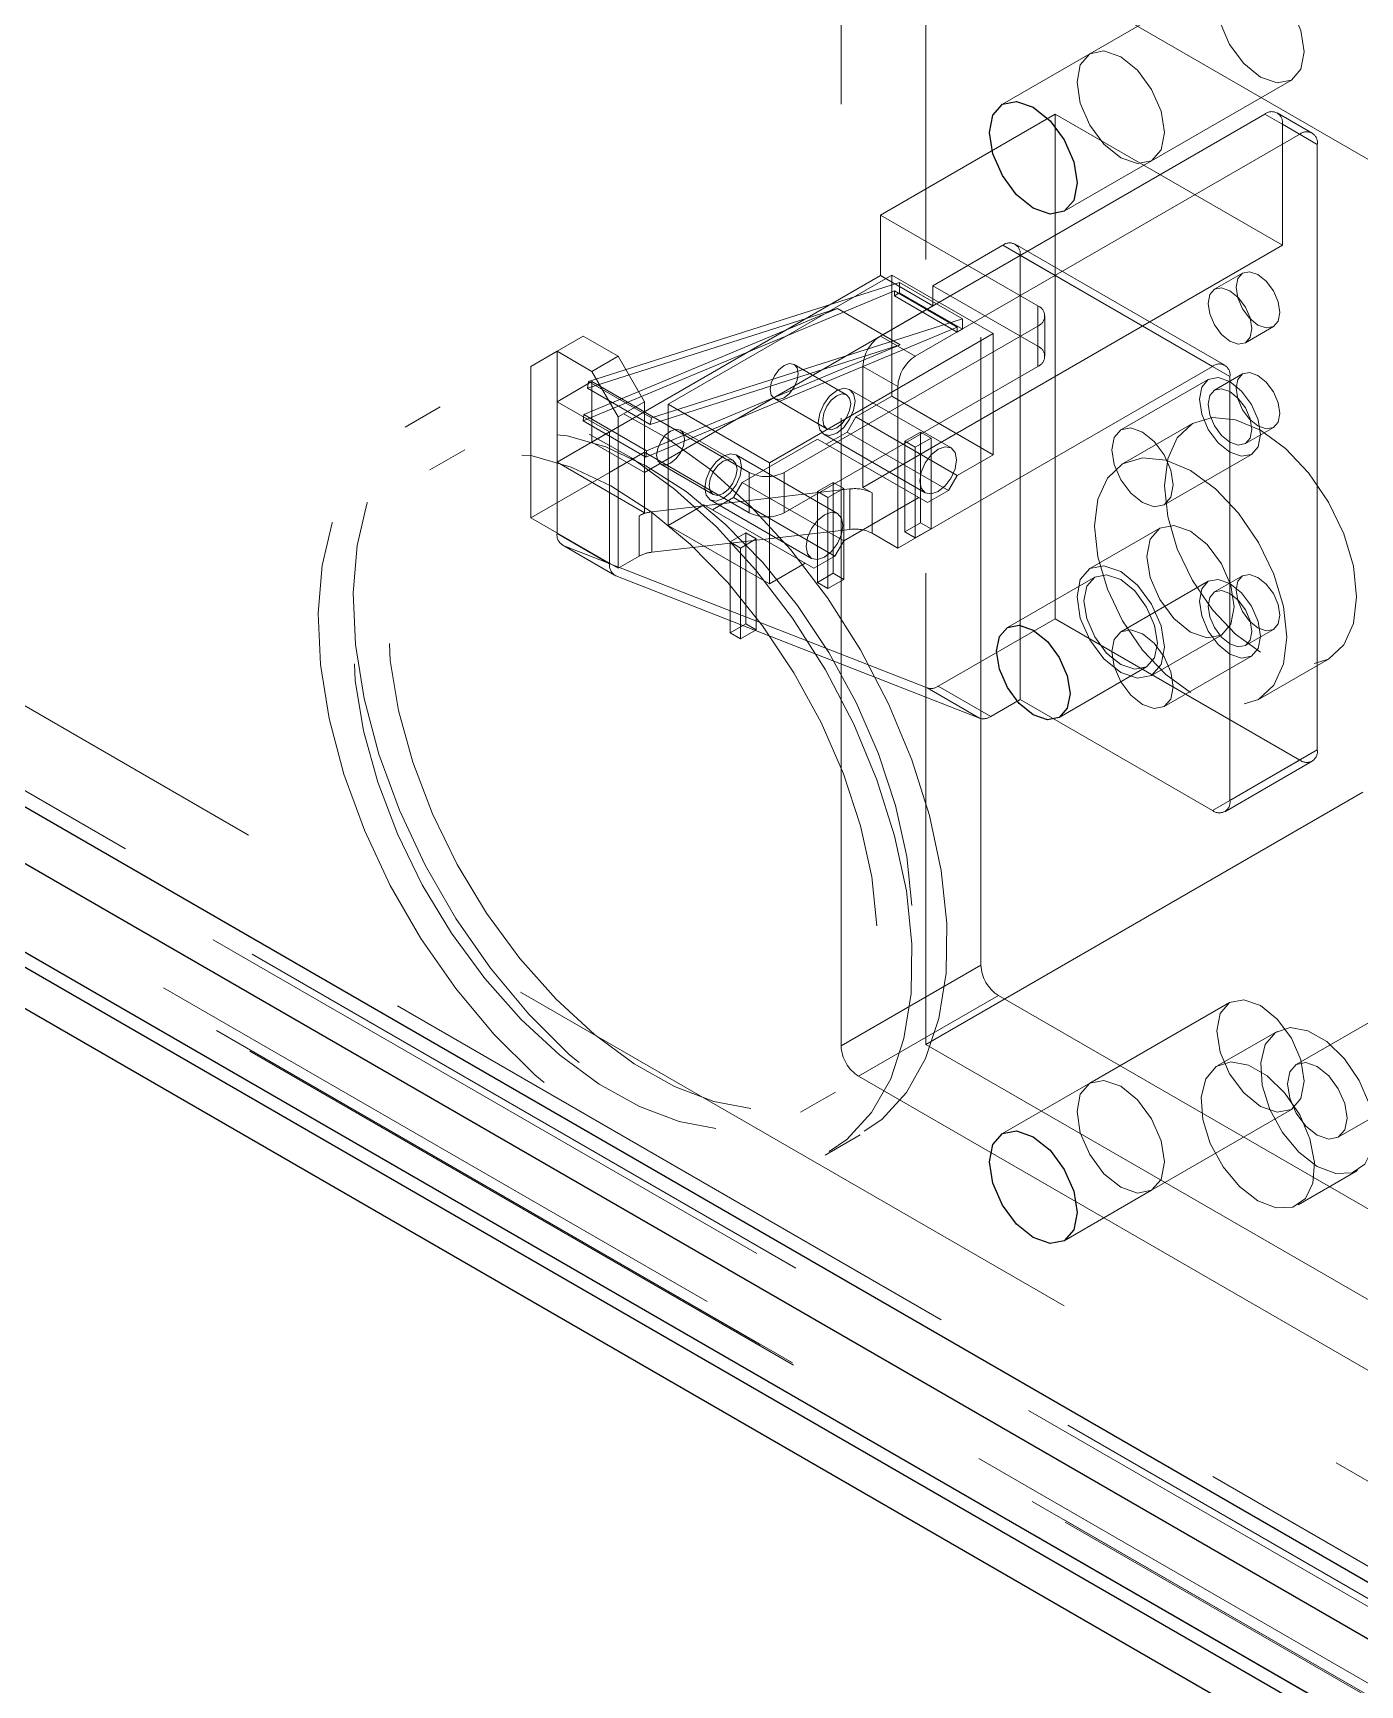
# Model space of a CAD drawing. Header units: millimetres. Extents: x 108 to 5832, y 144 to 4056.
# Drawn here: x 4426.1 to 4479.7, y 3085.7 to 3152.6 of the extents above; entities that cross this region are included whole.
import ezdxf

# ---------------------------------------------------------------- set-up
doc = ezdxf.new("R2010")
doc.units = ezdxf.units.MM
doc.header["$LTSCALE"] = 20
doc.linetypes.add('HIDDEN', pattern=[1.905, 1.27, -0.635])

msp = doc.modelspace()

# ---------------------------------------------------------------- linework, layer by layer
at = {"color": 7, "linetype": 'Continuous', "lineweight": 25}
for p, q in [((4300.955, 3190.995), (5213.123, 2664.412)), ((4310.253, 3187.913), (4482.787, 3088.312)), ((4300.955, 3187.402), (5213.123, 2660.819)), ((4301.328, 3186.578), (5213.495, 2659.995)), ((4482.787, 3080.146), (4310.253, 3179.748))]:
    msp.add_line(p, q, dxfattribs=at)
at = {"color": 1, "linetype": 'HIDDEN', "lineweight": 18}
for p, q in [((5214.254, 2665.065), (4302.793, 3191.24)), ((4302.935, 3191.485), (5214.395, 2665.31)), ((4313.789, 3189.954), (4486.323, 3090.353)), ((4308.811, 3189.399), (4484.229, 3088.132)), ((4302.793, 3187.647), (5214.254, 2661.472)), ((4302.835, 3187.555), (5214.295, 2661.38)), ((5214.395, 2661.39), (4302.935, 3187.565)), ((5214.395, 2660.084), (4302.228, 3186.667)), ((4486.323, 3082.187), (4313.789, 3181.789)), ((4462.175, 3168.798), (4462.175, 3111.641)), ((4464.403, 3114.846), (4464.403, 3162.205)), ((4458.746, 3111.58), (4458.746, 3158.939)), ((4459.453, 3159.348), (4480.666, 3147.102)), ((4474.466, 3154.981), (4468.809, 3151.715)), ((4468.809, 3151.715), (4465.274, 3149.674)), ((4471.309, 3147.385), (4476.966, 3150.651)), ((4475.893, 3149.274), (4460.337, 3140.294)), ((4467.408, 3149.273), (4460.337, 3145.191)), ((4467.408, 3149.273), (4476.6, 3143.967)), ((4467.408, 3149.273), (4467.408, 3128.86)), ((4477.307, 3148.458), (4475.893, 3149.274)), ((4477.807, 3148.508), (4476.393, 3149.324)), ((4476.6, 3148.866), (4478.014, 3148.05)), ((4476.6, 3143.967), (4476.6, 3148.866)), ((4461.751, 3139.478), (4477.307, 3148.458)), ((4478.014, 3148.05), (4478.014, 3123.554)), ((4467.774, 3145.344), (4471.309, 3147.385)), ((4466.701, 3141.518), (4460.337, 3145.191)), ((4460.337, 3142.742), (4460.337, 3145.191)), ((4476.6, 3143.967), (4459.63, 3134.17)), ((4465.286, 3143.967), (4462.458, 3142.334)), ((4465.286, 3143.967), (4473.772, 3139.068)), ((4474.272, 3139.118), (4465.786, 3144.016)), ((4465.994, 3125.594), (4465.994, 3143.558)), ((4474.479, 3138.66), (4465.994, 3143.558)), ((4451.745, 3137.538), (4460.796, 3142.763)), ((4460.796, 3142.763), (4464.898, 3140.395)), ((4460.796, 3142.763), (4460.796, 3137.863)), ((4474.985, 3142.845), (4473.854, 3142.191)), ((4460.902, 3142.121), (4448.307, 3136.862)), ((4448.528, 3138.457), (4461.114, 3142.457)), ((4460.337, 3142.742), (4448.669, 3136.007)), ((4462.458, 3141.517), (4460.337, 3142.742)), ((4460.902, 3141.926), (4460.902, 3142.121)), ((4460.902, 3142.121), (4463.448, 3140.651)), ((4461.114, 3142.457), (4463.66, 3140.987)), ((4461.114, 3142.457), (4461.114, 3142.048)), ((4462.458, 3141.517), (4462.458, 3142.334)), ((4466.701, 3139.885), (4462.458, 3142.334)), ((4462.458, 3141.517), (4450.791, 3134.782)), ((4461.114, 3142.048), (4460.902, 3141.926)), ((4460.902, 3141.926), (4463.448, 3140.456)), ((4461.114, 3142.048), (4463.66, 3140.579)), ((4466.701, 3139.885), (4466.701, 3141.518)), ((4448.336, 3137.121), (4458.597, 3141.406)), ((4458.597, 3141.406), (4448.481, 3138.191)), ((4451.074, 3136.987), (4463.66, 3140.987)), ((4461.143, 3139.936), (4458.597, 3141.406)), ((4463.66, 3140.987), (4463.66, 3140.579)), ((4466.994, 3139.476), (4466.994, 3141.109)), ((4448.316, 3140.294), (4447.255, 3139.682)), ((4447.255, 3139.681), (4448.316, 3140.294)), ((4449.73, 3139.478), (4448.316, 3140.294)), ((4463.448, 3140.651), (4450.852, 3135.392)), ((4455.847, 3135.17), (4464.898, 3140.395)), ((4456.448, 3134.782), (4466.701, 3140.701)), ((4460.337, 3140.294), (4461.751, 3139.478)), ((4463.448, 3140.456), (4463.448, 3140.651)), ((4463.66, 3140.579), (4463.448, 3140.456)), ((4464.898, 3140.395), (4464.898, 3135.496)), ((4466.701, 3140.701), (4466.701, 3139.068)), ((4475.104, 3140.026), (4476.235, 3140.679)), ((4447.255, 3139.682), (4446.195, 3139.069)), ((4446.195, 3139.069), (4447.255, 3139.681)), ((4447.255, 3139.682), (4448.669, 3138.865)), ((4447.255, 3139.681), (4447.255, 3135.19)), ((4448.669, 3138.865), (4449.73, 3139.478)), ((4449.73, 3139.478), (4450.791, 3137.64)), ((4450.881, 3135.651), (4461.143, 3139.936)), ((4461.143, 3139.936), (4451.027, 3136.721)), ((4446.195, 3139.069), (4446.195, 3132.945)), ((4449.73, 3137.028), (4448.669, 3138.865)), ((4456.448, 3133.149), (4466.701, 3139.068)), ((4458.969, 3137.924), (4456.848, 3139.148)), ((4461.044, 3138.253), (4459.63, 3139.069)), ((4459.63, 3134.17), (4459.63, 3139.069)), ((4473.772, 3139.068), (4461.044, 3131.72)), ((4474.985, 3138.762), (4473.854, 3138.109)), ((4448.669, 3138.456), (4447.255, 3137.64)), ((4448.481, 3138.191), (4448.528, 3138.457)), ((4448.481, 3138.191), (4451.027, 3136.721)), ((4448.528, 3138.457), (4451.074, 3136.987)), ((4448.669, 3138.456), (4455.033, 3134.782)), ((4448.669, 3136.007), (4448.669, 3138.456)), ((4463.195, 3135.773), (4459.094, 3138.14)), ((4461.044, 3131.72), (4461.044, 3138.253)), ((4473.604, 3138.542), (4470.068, 3136.501)), ((4474.479, 3121.512), (4474.479, 3138.66)), ((4442.523, 3137.428), (4441.109, 3136.612)), ((4449.377, 3136.415), (4447.255, 3137.64)), ((4450.791, 3137.64), (4449.73, 3137.028)), ((4450.791, 3137.64), (4450.791, 3133.149)), ((4451.745, 3132.638), (4451.745, 3137.538)), ((4451.745, 3137.538), (4455.847, 3135.17)), ((4456.048, 3137.763), (4458.169, 3136.538)), ((4460.796, 3137.863), (4459.347, 3137.027)), ((4460.796, 3137.863), (4464.898, 3135.496)), ((4448.307, 3136.862), (4448.336, 3137.121)), ((4448.307, 3136.862), (4450.852, 3135.392)), ((4448.336, 3137.121), (4450.881, 3135.651)), ((4449.73, 3137.028), (4449.73, 3130.904)), ((4451.027, 3136.721), (4451.074, 3136.987)), ((4459.347, 3137.027), (4458.993, 3136.414)), ((4463.448, 3134.659), (4459.347, 3137.027)), ((4472.966, 3136.757), (4470.138, 3135.125)), ((4447.255, 3135.19), (4449.377, 3136.415)), ((4449.377, 3136.415), (4449.377, 3134.782)), ((4454.373, 3135.27), (4452.251, 3136.495)), ((4457.791, 3136.128), (4454.751, 3134.373)), ((4461.892, 3133.761), (4457.791, 3136.128)), ((4458.145, 3135.924), (4457.791, 3136.128)), ((4458.044, 3136.321), (4462.145, 3133.954)), ((4458.993, 3136.414), (4458.145, 3135.924)), ((4463.094, 3134.047), (4458.993, 3136.414)), ((4461.327, 3136.047), (4461.963, 3136.414)), ((4461.751, 3135.802), (4462.387, 3136.169)), ((4461.963, 3136.414), (4461.963, 3132.74)), ((4461.963, 3136.414), (4462.387, 3136.169)), ((4462.387, 3136.169), (4462.387, 3132.495)), ((4475.104, 3135.944), (4476.235, 3136.597)), ((4443.523, 3135.696), (4442.109, 3134.88)), ((4448.669, 3136.007), (4450.791, 3134.782)), ((4450.791, 3135.598), (4449.377, 3134.782)), ((4450.791, 3135.598), (4455.033, 3133.149)), ((4450.852, 3135.392), (4450.881, 3135.651)), ((4458.599, 3133.119), (4454.498, 3135.487)), ((4462.246, 3133.557), (4458.145, 3135.924)), ((4461.327, 3132.373), (4461.327, 3136.047)), ((4461.327, 3136.047), (4461.751, 3135.802)), ((4461.751, 3132.128), (4461.751, 3135.802)), ((4464.898, 3135.496), (4463.448, 3134.659)), ((4471.818, 3133.469), (4475.354, 3135.51)), ((4449.377, 3134.782), (4446.195, 3132.945)), ((4447.255, 3135.191), (4447.255, 3132.305)), ((4450.791, 3133.149), (4447.255, 3135.19)), ((4449.377, 3131.08), (4449.377, 3134.782)), ((4451.451, 3135.109), (4453.573, 3133.885)), ((4455.033, 3134.782), (4455.033, 3133.149)), ((4455.847, 3130.271), (4455.847, 3135.17)), ((4456.448, 3133.149), (4456.448, 3134.782)), ((4451.088, 3133.184), (4459.105, 3134.109)), ((4454.751, 3134.373), (4454.397, 3133.761)), ((4458.852, 3132.006), (4454.751, 3134.373)), ((4457.791, 3134.006), (4458.427, 3134.373)), ((4458.215, 3133.761), (4458.852, 3134.128)), ((4458.427, 3134.373), (4458.427, 3130.699)), ((4458.427, 3134.373), (4458.852, 3134.128)), ((4458.852, 3134.128), (4458.852, 3130.454)), ((4459.105, 3132.476), (4459.105, 3134.109)), ((4459.63, 3134.17), (4460.008, 3133.951)), ((4463.448, 3134.659), (4463.094, 3134.047)), ((4453.195, 3133.475), (4451.745, 3132.638)), ((4457.296, 3131.108), (4453.195, 3133.475)), ((4453.548, 3133.271), (4453.195, 3133.475)), ((4453.448, 3133.668), (4457.549, 3131.3)), ((4454.397, 3133.761), (4453.548, 3133.271)), ((4458.498, 3131.393), (4454.397, 3133.761)), ((4457.791, 3130.331), (4457.791, 3134.006)), ((4457.791, 3134.006), (4458.215, 3133.761)), ((4458.215, 3130.087), (4458.215, 3133.761)), ((4461.892, 3133.761), (4458.852, 3132.006)), ((4460.008, 3133.951), (4460.008, 3132.318)), ((4462.246, 3133.557), (4461.892, 3133.761)), ((4463.094, 3134.047), (4462.246, 3133.557)), ((4446.195, 3132.945), (4449.73, 3130.904)), ((4450.577, 3133.026), (4450.791, 3133.149)), ((4450.577, 3131.393), (4450.577, 3133.026)), ((4451.088, 3133.184), (4451.088, 3131.551)), ((4457.65, 3130.903), (4453.548, 3133.271)), ((4461.963, 3132.74), (4461.327, 3132.373)), ((4461.963, 3132.74), (4462.387, 3132.495)), ((4447.255, 3132.305), (4449.377, 3131.08)), ((4459.105, 3132.476), (4451.088, 3131.551)), ((4451.745, 3132.638), (4455.847, 3130.271)), ((4454.256, 3131.965), (4454.892, 3132.332)), ((4454.68, 3131.72), (4455.316, 3132.087)), ((4454.892, 3132.332), (4454.892, 3128.658)), ((4454.892, 3132.332), (4455.316, 3132.087)), ((4455.316, 3132.087), (4455.316, 3128.413)), ((4461.044, 3131.72), (4460.008, 3132.318)), ((4461.327, 3132.373), (4461.751, 3132.128)), ((4462.387, 3132.495), (4461.751, 3132.128)), ((4471.638, 3132.526), (4468.809, 3130.894)), ((4447.462, 3131.847), (4449.584, 3130.622)), ((4449.629, 3130.6), (4447.508, 3131.825)), ((4462.227, 3126.06), (4447.508, 3131.825)), ((4450.577, 3131.393), (4449.73, 3130.904)), ((4454.256, 3128.29), (4454.256, 3131.965)), ((4454.256, 3131.965), (4454.68, 3131.72)), ((4454.68, 3128.046), (4454.68, 3131.72)), ((4458.498, 3131.393), (4457.65, 3130.903)), ((4458.852, 3132.006), (4458.498, 3131.393)), ((4457.296, 3131.108), (4455.847, 3130.271)), ((4457.65, 3130.903), (4457.296, 3131.108)), ((4464.348, 3124.835), (4449.629, 3130.6)), ((4458.427, 3130.699), (4457.791, 3130.331)), ((4457.791, 3130.331), (4458.215, 3130.087)), ((4458.852, 3130.454), (4458.215, 3130.087)), ((4458.427, 3130.699), (4458.852, 3130.454)), ((4469.009, 3130.547), (4465.474, 3128.506)), ((4473.604, 3130.376), (4470.068, 3128.335)), ((4474.985, 3130.596), (4473.854, 3129.943)), ((4467.408, 3128.86), (4462.681, 3126.131)), ((4467.408, 3128.86), (4477.307, 3123.145)), ((4454.892, 3128.658), (4454.256, 3128.29)), ((4454.256, 3128.29), (4454.68, 3128.046)), ((4455.316, 3128.413), (4454.68, 3128.046)), ((4454.892, 3128.658), (4455.316, 3128.413)), ((4471.309, 3126.563), (4474.138, 3128.196)), ((4475.104, 3127.778), (4476.235, 3128.431)), ((4467.574, 3124.869), (4471.109, 3126.91)), ((4471.818, 3125.304), (4475.354, 3127.345)), ((4475.638, 3125.598), (4478.466, 3127.231)), ((4462.227, 3126.06), (4464.348, 3124.835)), ((4464.802, 3124.907), (4462.681, 3126.131)), ((4464.802, 3124.907), (4465.994, 3125.594)), ((4465.994, 3125.594), (4473.772, 3121.104)), ((4474.479, 3121.512), (4478.014, 3123.554)), ((4477.307, 3123.145), (4473.772, 3121.104)), ((4474.272, 3121.055), (4477.807, 3123.096)), ((4462.175, 3111.641), (4479.853, 3121.846)), ((4492.438, 3119.645), (4477.164, 3110.828)), ((4478.864, 3107.883), (4494.138, 3116.7)), ((4464.403, 3114.846), (4458.746, 3111.58)), ((4459.453, 3110.355), (4465.11, 3113.621)), ((4486.323, 3101.375), (4465.11, 3113.621)), ((4474.466, 3113.337), (4468.809, 3110.072)), ((4476.39, 3112.17), (4473.985, 3110.782)), ((4462.175, 3111.641), (4488.444, 3096.476)), ((4480.666, 3098.109), (4459.453, 3110.355)), ((4468.809, 3110.072), (4465.274, 3108.031)), ((4457.107, 3108.899), (4458.522, 3109.715)), ((4471.309, 3105.742), (4476.966, 3109.007)), ((4458.107, 3107.166), (4459.522, 3107.983)), ((4477.235, 3105.153), (4479.639, 3106.541)), ((4467.774, 3103.701), (4471.309, 3105.742))]:
    msp.add_line(p, q, dxfattribs=at)
at = {"color": 1, "linetype": 'HIDDEN', "lineweight": 18, "flags": 128}
for points in [[(4475.716, 3150.775), (4475.04, 3151.32), (4474.466, 3152.094), (4474.083, 3152.978), (4473.949, 3153.836), (4474.083, 3154.54), (4474.466, 3154.981), (4475.04, 3155.092), (4475.716, 3154.857), (4476.393, 3154.311), (4476.966, 3153.538), (4477.349, 3152.654), (4477.484, 3151.795), (4477.349, 3151.092), (4476.966, 3150.651), (4476.393, 3150.539), (4475.716, 3150.775)], [(4470.059, 3147.509), (4469.383, 3148.055), (4468.809, 3148.828), (4468.426, 3149.712), (4468.292, 3150.571), (4468.426, 3151.274), (4468.809, 3151.715), (4469.383, 3151.827), (4470.059, 3151.592), (4470.736, 3151.046), (4471.309, 3150.272), (4471.693, 3149.389), (4471.827, 3148.53), (4471.693, 3147.826), (4471.309, 3147.385), (4470.736, 3147.274), (4470.059, 3147.509)], [(4468.292, 3150.571), (4468.426, 3151.274), (4468.809, 3151.715), (4469.383, 3151.827), (4470.059, 3151.592), (4470.736, 3151.046), (4471.309, 3150.272), (4471.693, 3149.389), (4471.827, 3148.53), (4471.693, 3147.826), (4471.309, 3147.385), (4470.736, 3147.274), (4470.059, 3147.509), (4469.383, 3148.055), (4468.809, 3148.828), (4468.426, 3149.712), (4468.292, 3150.571)], [(4476.494, 3141.252), (4476.427, 3141.681), (4476.235, 3142.123), (4475.948, 3142.51), (4475.61, 3142.783), (4475.272, 3142.9), (4474.985, 3142.844), (4474.794, 3142.624), (4474.726, 3142.272), (4474.794, 3141.843), (4474.985, 3141.401), (4475.272, 3141.014), (4475.61, 3140.741), (4475.948, 3140.624), (4476.235, 3140.679), (4476.427, 3140.9), (4476.494, 3141.252)], [(4475.363, 3140.598), (4475.295, 3141.028), (4475.104, 3141.47), (4474.817, 3141.856), (4474.479, 3142.129), (4474.141, 3142.247), (4473.854, 3142.191), (4473.662, 3141.971), (4473.595, 3141.619), (4473.662, 3141.19), (4473.854, 3140.748), (4474.141, 3140.361), (4474.479, 3140.088), (4474.817, 3139.971), (4475.104, 3140.026), (4475.295, 3140.247), (4475.363, 3140.598)], [(4455.882, 3138.129), (4455.925, 3138.404), (4456.048, 3138.686), (4456.231, 3138.934), (4456.448, 3139.109), (4456.664, 3139.184), (4456.848, 3139.148), (4456.97, 3139.007), (4457.013, 3138.782), (4456.97, 3138.507), (4456.848, 3138.224), (4456.664, 3137.977), (4456.448, 3137.802), (4456.231, 3137.727), (4456.048, 3137.763), (4455.925, 3137.904), (4455.882, 3138.129)], [(4476.494, 3137.169), (4476.427, 3137.598), (4476.235, 3138.04), (4475.948, 3138.427), (4475.61, 3138.7), (4475.272, 3138.817), (4474.985, 3138.762), (4474.794, 3138.541), (4474.726, 3138.189), (4474.794, 3137.76), (4474.985, 3137.318), (4475.272, 3136.931), (4475.61, 3136.659), (4475.948, 3136.541), (4476.235, 3136.597), (4476.427, 3136.817), (4476.494, 3137.169)], [(4463.025, 3116.531), (4462.802, 3118.67), (4462.328, 3120.895), (4461.613, 3123.158), (4460.672, 3125.412), (4459.526, 3127.608), (4458.198, 3129.7), (4456.717, 3131.642), (4455.115, 3133.394), (4453.426, 3134.919), (4451.686, 3136.183), (4449.931, 3137.16), (4448.2, 3137.828), (4446.528, 3138.175), (4444.953, 3138.191), (4443.507, 3137.878), (4442.221, 3137.241), (4441.123, 3136.295), (4440.235, 3135.059), (4439.578, 3133.559), (4439.164, 3131.828), (4439.004, 3129.903), (4439.099, 3127.825), (4439.448, 3125.637), (4440.045, 3123.387), (4440.875, 3121.122), (4441.921, 3118.891), (4443.162, 3116.741), (4444.57, 3114.719), (4446.115, 3112.867), (4447.765, 3111.224), (4449.485, 3109.826), (4451.237, 3108.703), (4452.985, 3107.878), (4454.69, 3107.369), (4456.318, 3107.187), (4457.833, 3107.336), (4459.203, 3107.812), (4460.398, 3108.606), (4461.393, 3109.7), (4462.168, 3111.071), (4462.705, 3112.691), (4462.993, 3114.524), (4463.025, 3116.531)], [(4457.826, 3136.802), (4457.883, 3137.163), (4458.044, 3137.534), (4458.285, 3137.859), (4458.569, 3138.088), (4458.853, 3138.187), (4459.094, 3138.14), (4459.255, 3137.955), (4459.311, 3137.659), (4459.255, 3137.299), (4459.094, 3136.928), (4458.853, 3136.603), (4458.569, 3136.373), (4458.285, 3136.275), (4458.044, 3136.321), (4457.883, 3136.507), (4457.826, 3136.802)], [(4475.716, 3136.312), (4475.622, 3136.913), (4475.354, 3137.531), (4474.952, 3138.073), (4474.479, 3138.455), (4474.005, 3138.62), (4473.604, 3138.542), (4473.336, 3138.233), (4473.241, 3137.74), (4473.336, 3137.139), (4473.604, 3136.521), (4474.005, 3135.979), (4474.479, 3135.597), (4474.952, 3135.433), (4475.354, 3135.511), (4475.622, 3135.819), (4475.716, 3136.312)], [(4475.363, 3136.516), (4475.295, 3136.945), (4475.104, 3137.387), (4474.817, 3137.774), (4474.479, 3138.047), (4474.141, 3138.164), (4473.854, 3138.109), (4473.662, 3137.888), (4473.595, 3137.536), (4473.662, 3137.107), (4473.854, 3136.665), (4474.141, 3136.278), (4474.479, 3136.005), (4474.817, 3135.888), (4475.104, 3135.944), (4475.295, 3136.164), (4475.363, 3136.516)], [(4459.135, 3137.557), (4459.092, 3137.782), (4458.969, 3137.924), (4458.785, 3137.959), (4458.569, 3137.884), (4458.352, 3137.709), (4458.169, 3137.462), (4458.046, 3137.179), (4458.003, 3136.904), (4458.046, 3136.679), (4458.169, 3136.538), (4458.352, 3136.502), (4458.569, 3136.578), (4458.785, 3136.752), (4458.969, 3137), (4459.092, 3137.282), (4459.135, 3137.557)], [(4461.611, 3115.715), (4461.388, 3117.853), (4460.914, 3120.078), (4460.199, 3122.342), (4459.258, 3124.596), (4458.112, 3126.792), (4456.784, 3128.883), (4455.303, 3130.826), (4453.701, 3132.578), (4452.012, 3134.102), (4450.271, 3135.366), (4448.517, 3136.343), (4446.785, 3137.012), (4445.114, 3137.358), (4443.539, 3137.375), (4442.093, 3137.062), (4440.807, 3136.425), (4439.708, 3135.478), (4438.821, 3134.242), (4438.164, 3132.743), (4437.75, 3131.012), (4437.589, 3129.087), (4437.685, 3127.008), (4438.034, 3124.82), (4438.63, 3122.57), (4439.461, 3120.306), (4440.507, 3118.075), (4441.747, 3115.925), (4443.155, 3113.902), (4444.701, 3112.05), (4446.351, 3110.408), (4448.07, 3109.01), (4449.823, 3107.886), (4451.57, 3107.061), (4453.276, 3106.553), (4454.904, 3106.371), (4456.419, 3106.519), (4457.788, 3106.996), (4458.984, 3107.789), (4459.979, 3108.884), (4460.754, 3110.255), (4461.29, 3111.874), (4461.578, 3113.707), (4461.611, 3115.715)], [(4475.716, 3127.503), (4474.71, 3128.237), (4473.772, 3129.227), (4472.966, 3130.406), (4472.348, 3131.693), (4471.96, 3133), (4471.827, 3134.239), (4471.96, 3135.325), (4472.348, 3136.184), (4472.966, 3136.757), (4473.772, 3137.006), (4474.71, 3136.913), (4475.716, 3136.485), (4476.723, 3135.751), (4477.661, 3134.761), (4478.466, 3133.582), (4479.084, 3132.295), (4479.473, 3130.988), (4479.605, 3129.749), (4479.473, 3128.663), (4479.084, 3127.804), (4478.466, 3127.231), (4477.661, 3126.982), (4476.723, 3127.075), (4475.716, 3127.503)], [(4461.613, 3117.257), (4461.401, 3119.239), (4460.946, 3121.302), (4460.258, 3123.397), (4459.353, 3125.477), (4458.254, 3127.491), (4456.984, 3129.394), (4455.575, 3131.14), (4454.06, 3132.687), (4452.473, 3134.001), (4450.852, 3135.051), (4449.235, 3135.81), (4447.66, 3136.263), (4446.164, 3136.398), (4444.781, 3136.212), (4443.545, 3135.709), (4442.485, 3134.902), (4441.624, 3133.809), (4440.984, 3132.455), (4440.579, 3130.873), (4440.418, 3129.1), (4440.507, 3127.176), (4440.841, 3125.148), (4441.415, 3123.063), (4442.213, 3120.969), (4443.218, 3118.916), (4444.406, 3116.952), (4445.749, 3115.122), (4447.216, 3113.471), (4448.772, 3112.036), (4450.38, 3110.851), (4452.004, 3109.943), (4453.605, 3109.335), (4455.145, 3109.041), (4456.588, 3109.066), (4457.901, 3109.412), (4459.053, 3110.069), (4460.017, 3111.022), (4460.769, 3112.249), (4461.294, 3113.721), (4461.577, 3115.404), (4461.613, 3117.257)], [(4451.286, 3135.475), (4451.329, 3135.75), (4451.451, 3136.033), (4451.635, 3136.281), (4451.851, 3136.455), (4452.068, 3136.531), (4452.251, 3136.495), (4452.374, 3136.354), (4452.417, 3136.129), (4452.374, 3135.854), (4452.251, 3135.571), (4452.068, 3135.324), (4451.851, 3135.149), (4451.635, 3135.074), (4451.451, 3135.109), (4451.329, 3135.25), (4451.286, 3135.475)], [(4472.181, 3134.271), (4472.087, 3134.872), (4471.818, 3135.49), (4471.417, 3136.032), (4470.943, 3136.414), (4470.47, 3136.579), (4470.068, 3136.501), (4469.8, 3136.192), (4469.706, 3135.699), (4469.8, 3135.098), (4470.068, 3134.48), (4470.47, 3133.938), (4470.943, 3133.556), (4471.417, 3133.392), (4471.818, 3133.469), (4472.087, 3133.778), (4472.181, 3134.271)], [(4460.199, 3116.441), (4459.987, 3118.423), (4459.531, 3120.485), (4458.843, 3122.581), (4457.939, 3124.661), (4456.839, 3126.675), (4455.57, 3128.578), (4454.161, 3130.323), (4452.645, 3131.871), (4451.059, 3133.185), (4449.438, 3134.234), (4447.821, 3134.994), (4446.246, 3135.447), (4444.75, 3135.582), (4443.367, 3135.396), (4442.131, 3134.893), (4441.07, 3134.085), (4440.21, 3132.992), (4439.569, 3131.639), (4439.164, 3130.057), (4439.004, 3128.283), (4439.092, 3126.36), (4439.427, 3124.332), (4440, 3122.246), (4440.799, 3120.153), (4441.804, 3118.099), (4442.992, 3116.135), (4444.335, 3114.306), (4445.802, 3112.654), (4447.358, 3111.219), (4448.966, 3110.034), (4450.59, 3109.127), (4452.191, 3108.519), (4453.731, 3108.224), (4455.174, 3108.25), (4456.487, 3108.595), (4457.639, 3109.252), (4458.602, 3110.205), (4459.355, 3111.432), (4459.879, 3112.904), (4460.163, 3114.587), (4460.199, 3116.441)], [(4453.23, 3134.149), (4453.287, 3134.51), (4453.448, 3134.881), (4453.689, 3135.206), (4453.973, 3135.435), (4454.257, 3135.534), (4454.498, 3135.487), (4454.659, 3135.302), (4454.715, 3135.006), (4454.659, 3134.645), (4454.498, 3134.274), (4454.257, 3133.949), (4453.973, 3133.72), (4453.689, 3133.621), (4453.448, 3133.668), (4453.287, 3133.853), (4453.23, 3134.149)], [(4461.928, 3134.435), (4461.984, 3134.795), (4462.145, 3135.166), (4462.386, 3135.491), (4462.67, 3135.721), (4462.954, 3135.819), (4463.195, 3135.772), (4463.356, 3135.587), (4463.413, 3135.292), (4463.356, 3134.931), (4463.195, 3134.56), (4462.954, 3134.235), (4462.67, 3134.006), (4462.386, 3133.907), (4462.145, 3133.954), (4461.984, 3134.139), (4461.928, 3134.435)], [(4454.538, 3134.904), (4454.495, 3135.129), (4454.373, 3135.27), (4454.189, 3135.306), (4453.973, 3135.231), (4453.756, 3135.056), (4453.573, 3134.808), (4453.45, 3134.526), (4453.407, 3134.251), (4453.45, 3134.026), (4453.573, 3133.885), (4453.756, 3133.849), (4453.973, 3133.924), (4454.189, 3134.099), (4454.373, 3134.346), (4454.495, 3134.629), (4454.538, 3134.904)], [(4472.888, 3125.87), (4471.881, 3126.604), (4470.943, 3127.595), (4470.138, 3128.773), (4469.52, 3130.06), (4469.131, 3131.368), (4468.999, 3132.606), (4469.131, 3133.692), (4469.52, 3134.551), (4470.138, 3135.124), (4470.943, 3135.373), (4471.881, 3135.28), (4472.888, 3134.852), (4473.894, 3134.118), (4474.832, 3133.128), (4475.638, 3131.949), (4476.256, 3130.662), (4476.644, 3129.355), (4476.777, 3128.116), (4476.644, 3127.03), (4476.256, 3126.171), (4475.638, 3125.598), (4474.832, 3125.349), (4473.894, 3125.442), (4472.888, 3125.87)], [(4457.331, 3131.781), (4457.388, 3132.142), (4457.549, 3132.513), (4457.79, 3132.838), (4458.074, 3133.067), (4458.358, 3133.166), (4458.599, 3133.119), (4458.76, 3132.934), (4458.816, 3132.638), (4458.76, 3132.278), (4458.599, 3131.907), (4458.358, 3131.582), (4458.074, 3131.352), (4457.79, 3131.254), (4457.549, 3131.301), (4457.388, 3131.486), (4457.331, 3131.781)], [(4472.888, 3128.32), (4473.564, 3128.085), (4474.138, 3128.196), (4474.521, 3128.637), (4474.656, 3129.341), (4474.521, 3130.2), (4474.138, 3131.083), (4473.564, 3131.857), (4472.888, 3132.403), (4472.211, 3132.638), (4471.638, 3132.526), (4471.255, 3132.085), (4471.12, 3131.382), (4471.255, 3130.523), (4471.638, 3129.639), (4472.211, 3128.866), (4472.888, 3128.32)], [(4470.059, 3126.687), (4469.383, 3127.233), (4468.809, 3128.007), (4468.426, 3128.89), (4468.292, 3129.749), (4468.426, 3130.452), (4468.809, 3130.894), (4469.383, 3131.005), (4470.059, 3130.77), (4470.736, 3130.224), (4471.309, 3129.45), (4471.693, 3128.567), (4471.827, 3127.708), (4471.693, 3127.004), (4471.309, 3126.563), (4470.736, 3126.452), (4470.059, 3126.687)], [(4468.574, 3129.586), (4468.687, 3130.177), (4469.009, 3130.547), (4469.491, 3130.641), (4470.059, 3130.443), (4470.628, 3129.985), (4471.109, 3129.335), (4471.431, 3128.593), (4471.544, 3127.871), (4471.431, 3127.28), (4471.109, 3126.91), (4470.628, 3126.816), (4470.059, 3127.014), (4469.491, 3127.472), (4469.009, 3128.122), (4468.687, 3128.864), (4468.574, 3129.586)], [(4475.716, 3128.146), (4475.622, 3128.748), (4475.354, 3129.366), (4474.952, 3129.907), (4474.479, 3130.29), (4474.005, 3130.454), (4473.604, 3130.376), (4473.336, 3130.067), (4473.241, 3129.575), (4473.336, 3128.974), (4473.604, 3128.355), (4474.005, 3127.814), (4474.479, 3127.432), (4474.952, 3127.267), (4475.354, 3127.345), (4475.622, 3127.654), (4475.716, 3128.146)], [(4476.494, 3129.004), (4476.427, 3129.433), (4476.235, 3129.875), (4475.948, 3130.262), (4475.61, 3130.534), (4475.272, 3130.652), (4474.985, 3130.596), (4474.794, 3130.376), (4474.726, 3130.024), (4474.794, 3129.595), (4474.985, 3129.153), (4475.272, 3128.766), (4475.61, 3128.493), (4475.948, 3128.376), (4476.235, 3128.431), (4476.427, 3128.652), (4476.494, 3129.004)], [(4475.363, 3128.35), (4475.295, 3128.78), (4475.104, 3129.222), (4474.817, 3129.608), (4474.479, 3129.881), (4474.141, 3129.999), (4473.854, 3129.943), (4473.662, 3129.723), (4473.595, 3129.371), (4473.662, 3128.942), (4473.854, 3128.5), (4474.141, 3128.113), (4474.479, 3127.84), (4474.817, 3127.722), (4475.104, 3127.778), (4475.295, 3127.999), (4475.363, 3128.35)], [(4472.181, 3126.105), (4472.087, 3126.706), (4471.818, 3127.325), (4471.417, 3127.866), (4470.943, 3128.249), (4470.47, 3128.413), (4470.068, 3128.335), (4469.8, 3128.026), (4469.706, 3127.534), (4469.8, 3126.933), (4470.068, 3126.314), (4470.47, 3125.773), (4470.943, 3125.391), (4471.417, 3125.226), (4471.818, 3125.304), (4472.087, 3125.613), (4472.181, 3126.105)], [(4475.716, 3109.131), (4475.04, 3109.677), (4474.466, 3110.45), (4474.083, 3111.334), (4473.949, 3112.193), (4474.083, 3112.896), (4474.466, 3113.337), (4475.04, 3113.449), (4475.716, 3113.214), (4476.393, 3112.668), (4476.966, 3111.894), (4477.349, 3111.011), (4477.484, 3110.152), (4477.349, 3109.448), (4476.966, 3109.007), (4476.393, 3108.896), (4475.716, 3109.131)], [(4478.014, 3106.701), (4478.761, 3106.415), (4479.426, 3106.446), (4479.938, 3106.793), (4480.242, 3107.418), (4480.305, 3108.252), (4480.119, 3109.206), (4479.705, 3110.177), (4479.108, 3111.058), (4478.393, 3111.754), (4477.636, 3112.191), (4476.921, 3112.321), (4476.324, 3112.129), (4475.91, 3111.636), (4475.724, 3110.896), (4475.787, 3109.99), (4476.09, 3109.014), (4476.603, 3108.076), (4477.268, 3107.276), (4478.014, 3106.701)], [(4475.61, 3105.314), (4476.356, 3105.027), (4477.022, 3105.058), (4477.534, 3105.405), (4477.838, 3106.03), (4477.9, 3106.864), (4477.715, 3107.818), (4477.301, 3108.789), (4476.704, 3109.67), (4475.988, 3110.367), (4475.232, 3110.803), (4474.516, 3110.933), (4473.919, 3110.741), (4473.506, 3110.248), (4473.32, 3109.509), (4473.382, 3108.602), (4473.686, 3107.626), (4474.199, 3106.688), (4474.864, 3105.888), (4475.61, 3105.314)], [(4478.014, 3107.967), (4478.474, 3107.807), (4478.864, 3107.883), (4479.125, 3108.183), (4479.216, 3108.661), (4479.125, 3109.245), (4478.864, 3109.846), (4478.474, 3110.372), (4478.014, 3110.743), (4477.554, 3110.903), (4477.164, 3110.828), (4476.904, 3110.528), (4476.812, 3110.049), (4476.904, 3109.465), (4477.164, 3108.864), (4477.554, 3108.338), (4478.014, 3107.967)], [(4470.059, 3105.865), (4469.383, 3106.411), (4468.809, 3107.185), (4468.426, 3108.068), (4468.292, 3108.927), (4468.426, 3109.631), (4468.809, 3110.072), (4469.383, 3110.183), (4470.059, 3109.948), (4470.736, 3109.402), (4471.309, 3108.628), (4471.693, 3107.745), (4471.827, 3106.886), (4471.693, 3106.183), (4471.309, 3105.742), (4470.736, 3105.63), (4470.059, 3105.865)], [(4468.292, 3108.927), (4468.426, 3109.631), (4468.809, 3110.072), (4469.383, 3110.183), (4470.059, 3109.948), (4470.736, 3109.402), (4471.309, 3108.628), (4471.693, 3107.745), (4471.827, 3106.886), (4471.693, 3106.183), (4471.309, 3105.742), (4470.736, 3105.63), (4470.059, 3105.865), (4469.383, 3106.411), (4468.809, 3107.185), (4468.426, 3108.068), (4468.292, 3108.927)]]:
    msp.add_lwpolyline(points, dxfattribs=at)
at = {"color": 7, "linetype": 'Continuous', "lineweight": 25, "flags": 128}
for points in [[(4464.756, 3148.53), (4464.891, 3149.233), (4465.274, 3149.674), (4465.847, 3149.786), (4466.524, 3149.551), (4467.2, 3149.005), (4467.774, 3148.231), (4468.157, 3147.348), (4468.292, 3146.489), (4468.157, 3145.785), (4467.774, 3145.344), (4467.2, 3145.233), (4466.524, 3145.468), (4465.847, 3146.014), (4465.274, 3146.787), (4464.891, 3147.671), (4464.756, 3148.53)], [(4465.039, 3127.545), (4465.152, 3128.136), (4465.474, 3128.506), (4465.956, 3128.6), (4466.524, 3128.402), (4467.092, 3127.944), (4467.574, 3127.294), (4467.896, 3126.552), (4468.009, 3125.83), (4467.896, 3125.239), (4467.574, 3124.869), (4467.092, 3124.775), (4466.524, 3124.973), (4465.956, 3125.431), (4465.474, 3126.081), (4465.152, 3126.823), (4465.039, 3127.545)], [(4464.756, 3106.886), (4464.891, 3107.59), (4465.274, 3108.031), (4465.847, 3108.142), (4466.524, 3107.907), (4467.2, 3107.361), (4467.774, 3106.587), (4468.157, 3105.704), (4468.292, 3104.845), (4468.157, 3104.142), (4467.774, 3103.701), (4467.2, 3103.589), (4466.524, 3103.824), (4465.847, 3104.37), (4465.274, 3105.144), (4464.891, 3106.027), (4464.756, 3106.886)]]:
    msp.add_lwpolyline(points, dxfattribs=at)
at = {"color": 1, "linetype": 'HIDDEN', "lineweight": 18}
for centre, radius, start, end in [((4476.169, 3148.936), 0.437, 350.78829, 129.198), ((4477.583, 3148.12), 0.437, 350.78829, 129.198), ((4465.562, 3143.628), 0.437, 350.78871, 129.20941), ((4466.546, 3141.109), 0.437, 290.77563, 69.21845), ((4461.165, 3138.999), 1.537, 122.60926, 177.39173), ((4462.579, 3138.183), 1.537, 122.60926, 177.39173), ((4466.546, 3139.476), 0.437, 290.77563, 69.21845), ((4474.048, 3138.73), 0.437, 350.78871, 129.20941), ((4455.74, 3136.147), 1.537, 242.60892, 297.39403), ((4459.307, 3132.606), 1.517, 62.4958, 97.67261), ((4451.22, 3131.85), 1.34, 95.65616, 118.6786), ((4455.74, 3134.514), 1.537, 242.60892, 297.39403), ((4447.728, 3132.248), 0.477, 173.11076, 242.4286), ((4459.307, 3130.973), 1.517, 62.4958, 97.67261), ((4451.22, 3130.217), 1.34, 95.65616, 118.6786), ((4449.85, 3131.023), 0.477, 173.11076, 242.4286), ((4462.379, 3126.573), 0.535, 253.43763, 304.39495), ((4464.5, 3125.348), 0.535, 253.43763, 304.39495), ((4477.583, 3123.484), 0.437, 230.80383, 9.21875), ((4474.048, 3121.443), 0.437, 230.80383, 9.21875), ((4465.937, 3114.915), 1.536, 182.60164, 237.39836), ((4460.281, 3111.65), 1.536, 182.60164, 237.39836)]:
    msp.add_arc(centre, radius, start, end, dxfattribs=at)

doc.saveas('drawing.dxf')
